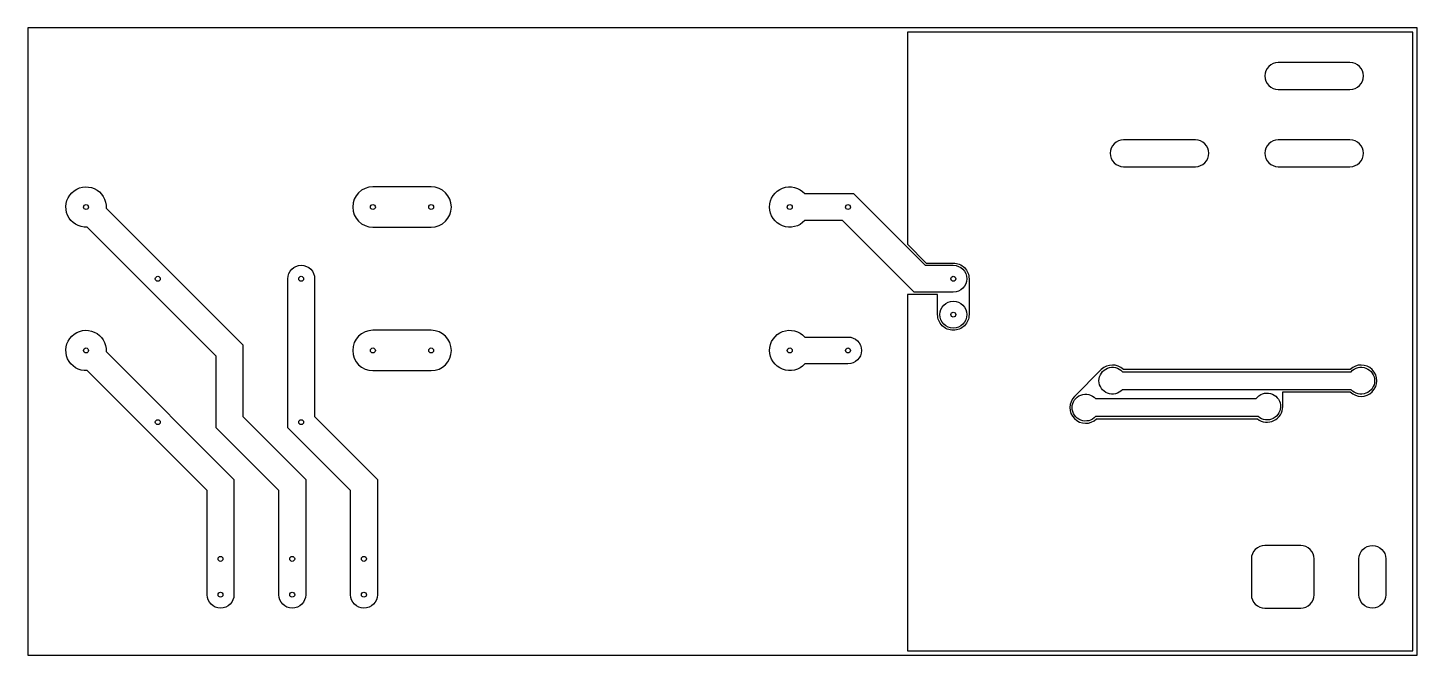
# Model space of a CAD drawing. Header units: millimetres. Extents: x 72.1 to 170.5, y 66.2 to 110.6.
import ezdxf

# ---------------------------------------------------------------- set-up
doc = ezdxf.new("R2010")
doc.units = ezdxf.units.MM
doc.layers.add('BLACK', color=7, linetype='Continuous')

msp = doc.modelspace()

# ---------------------------------------------------------------- linework, layer by layer
at = {"linetype": 'Continuous'}
msp.add_lwpolyline([(170.518, 110.622), (72.093, 110.622), (72.093, 66.172), (170.518, 66.172)], close=True, dxfattribs=at)
msp.add_lwpolyline([(134.402, 91.73), (134.402, 66.49), (170.2, 66.49), (170.2, 110.305), (134.402, 110.305), (134.402, 95.287), (135.736, 93.953), (137.656, 93.953, -0.414214), (138.768, 92.842), (138.768, 90.302, -0.414214), (137.656, 89.191, -0.414214), (136.545, 90.302), (136.545, 91.73)], format="xyb", close=True, dxfattribs=at)
for points in [[(165.755, 108.161), (160.675, 108.161, 1), (160.675, 106.256), (165.755, 106.256, 1)], [(154.801, 102.685), (149.721, 102.685, 1), (149.721, 100.78), (154.801, 100.78, 1)], [(165.755, 102.685), (160.675, 102.685, 1), (160.675, 100.78), (165.755, 100.78, 1)], [(91.778, 70.458, -1), (89.873, 70.458), (89.873, 77.843), (85.428, 82.288), (85.428, 87.368), (76.3, 96.496, -2.618034), (77.647, 97.843), (87.333, 88.157), (87.333, 83.077), (91.778, 78.632)], [(100.668, 99.351), (96.54, 99.351, 1), (96.54, 96.493), (100.668, 96.493, 1)], [(127.133, 98.875), (130.59, 98.875), (135.67, 93.795), (137.656, 93.795, -1), (137.656, 91.89), (134.881, 91.89), (129.801, 96.97), (127.133, 96.97, -2.618034)], [(94.953, 77.843), (90.508, 82.288), (90.508, 92.842, -1), (92.413, 92.842), (92.413, 83.077), (96.858, 78.632), (96.858, 70.458, -1), (94.953, 70.458)], [(84.793, 70.458), (84.793, 77.843), (76.3, 86.336, -2.618034), (77.647, 87.683), (86.698, 78.632), (86.698, 70.458, -1)], [(100.668, 89.191), (96.54, 89.191, 1), (96.54, 86.333), (100.668, 86.333, 1)], [(127.133, 88.715), (130.195, 88.715, -1), (130.195, 86.81), (127.133, 86.81, -2.618034)], [(165.772, 86.413), (149.705, 86.413, 0.411602), (148.14, 86.403), (146.237, 84.5, 0.99459), (147.8, 82.92), (159.195, 82.92, 0.62591), (160.993, 83.793), (160.993, 84.825), (165.772, 84.825, 2.377655)], [(149.638, 84.984, -2.618034), (149.638, 86.254), (165.839, 86.254, -2.618034), (165.839, 84.984)], [(159.108, 84.349, -2.595751), (159.251, 83.079), (147.733, 83.079, -2.618034), (147.733, 84.349)], [(163.215, 72.998, 0.414214), (162.263, 73.951), (159.723, 73.951, 0.414214), (158.77, 72.998), (158.77, 70.458, 0.414214), (159.723, 69.506), (162.263, 69.506, 0.414214), (163.215, 70.458)], [(168.295, 72.998), (168.295, 70.458, -1), (166.39, 70.458), (166.39, 72.998, -1)]]:
    msp.add_lwpolyline(points, format="xyb", close=True)
msp.add_circle((137.656, 90.302), 0.953)
at = {"layer": 'BLACK'}
for centre in [(76.22, 97.922), (96.54, 97.922), (100.668, 97.922), (126.068, 97.922), (130.195, 97.922), (81.3, 92.842), (91.46, 92.842), (137.656, 92.842), (137.656, 90.302), (76.22, 87.762), (96.54, 87.762), (100.668, 87.762), (126.068, 87.762), (130.195, 87.762), (81.3, 82.682), (91.46, 82.682), (85.745, 72.998), (90.825, 72.998), (95.905, 72.998), (85.745, 70.458), (90.825, 70.458), (95.905, 70.458)]:
    msp.add_circle(centre, 0.175, dxfattribs=at)

doc.saveas('drawing.dxf')
